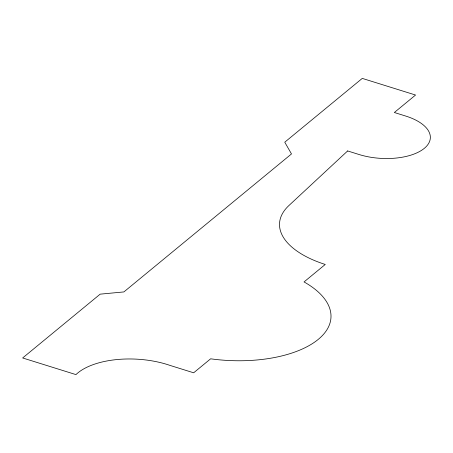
<?xml version="1.0" encoding="UTF-8"?>
<svg xmlns="http://www.w3.org/2000/svg" width="453" height="453" viewBox="0 0 453 453"><rect width="100%" height="100%" fill="white"/><g stroke="black" fill="none" stroke-linecap="round" stroke-linejoin="round"><path stroke-width="0.68" d="M347.644 150.945L288.946 205.509A90.532 43.613 3.2 0 0 325.26 264.456L304.037 281.93A100.917 48.618 3.2 0 1 318.249 339.382A100.917 48.618 3.2 0 1 210.639 358.81L193.657 372.791L170.039 365.418A65.719 31.659 3.2 0 0 75.945 374.603L22.65 357.966L100.164 294.156L123.884 291.925L291.494 153.946L284.756 142.202L362.27 78.397L415.565 95.034L394.337 112.508L405.758 116.07A48.001 23.126 3.2 0 1 424.285 148.363A48.001 23.126 3.2 0 1 359.059 154.513L347.644 150.945"/></g></svg>
